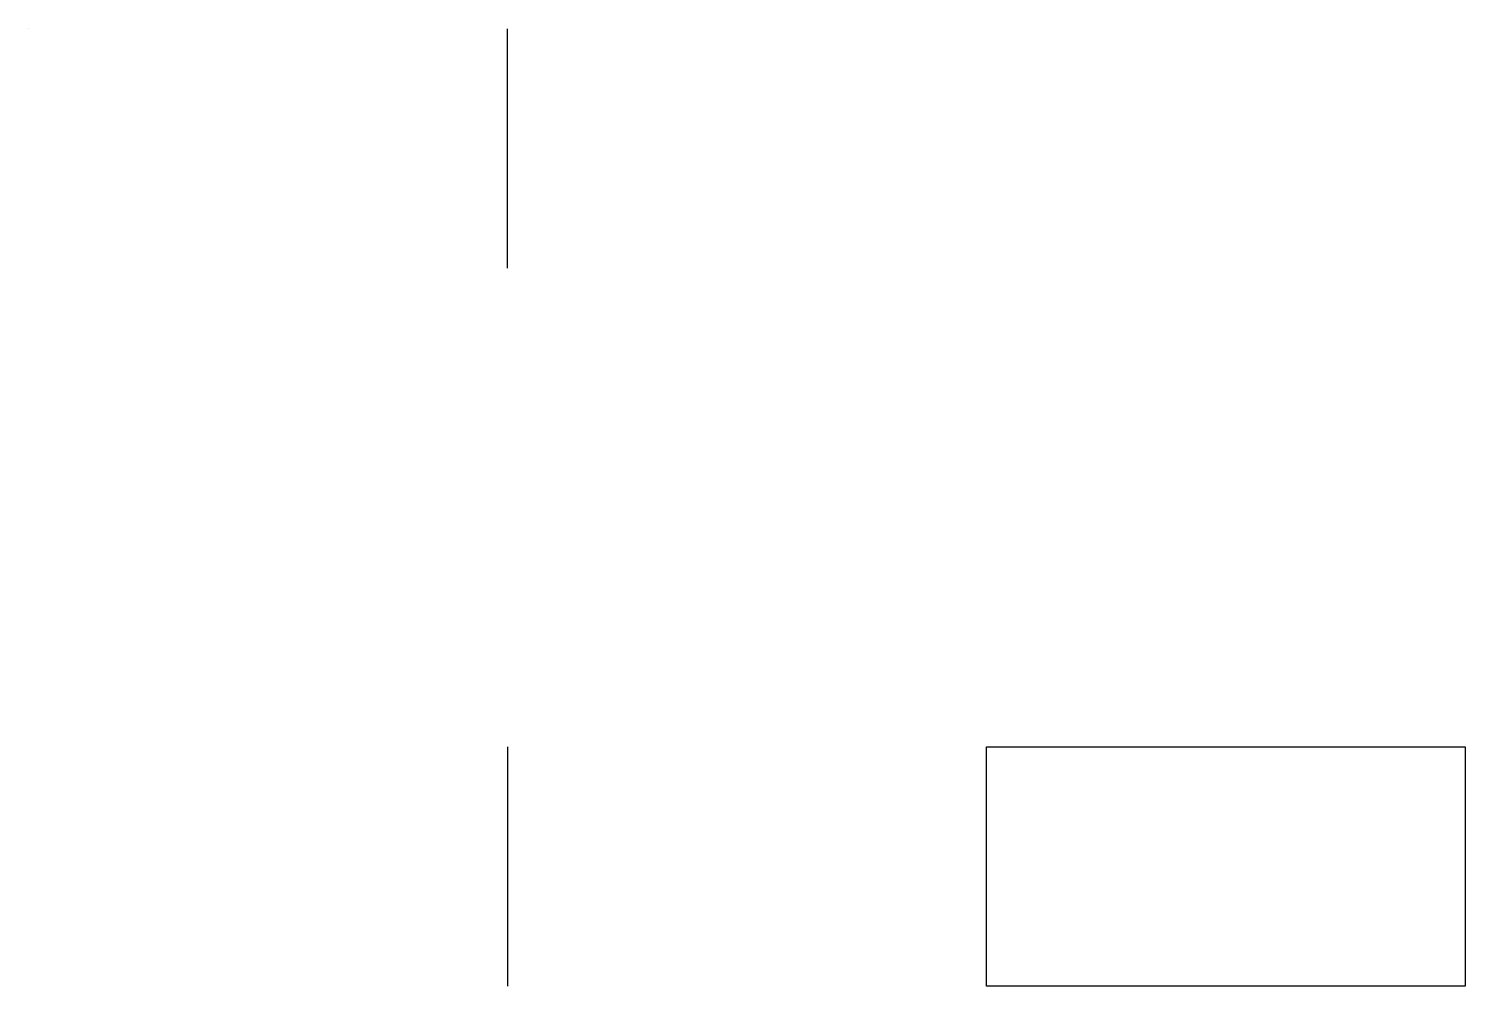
# Model space of a CAD drawing. Header units: millimetres. Extents: x 829 to 979, y -59 to 41.
import ezdxf

# ---------------------------------------------------------------- set-up
doc = ezdxf.new("R2010")
doc.units = ezdxf.units.MM

msp = doc.modelspace()

# ---------------------------------------------------------------- linework, layer by layer
for p, q in [((828.65, 40.59), (828.65, 40.59, 25)), ((878.65, 15.59), (878.65, 40.59))]:
    msp.add_line(p, q)
at = {"extrusion": (1, 0, 0)}
msp.add_line((878.65, -34.41), (878.65, -59.41), dxfattribs=at)
at = {"extrusion": (0, 0, -1)}
for p, q in [((928.65, -59.41), (928.65, -34.41)), ((928.65, -34.41), (978.65, -34.41)), ((978.65, -34.41), (978.65, -59.41)), ((978.65, -59.41), (928.65, -59.41))]:
    msp.add_line(p, q, dxfattribs=at)
at = {"extrusion": (0, -1, 0)}
msp.add_line((978.65, -59.41), (928.65, -59.41), dxfattribs=at)

doc.saveas('drawing.dxf')
